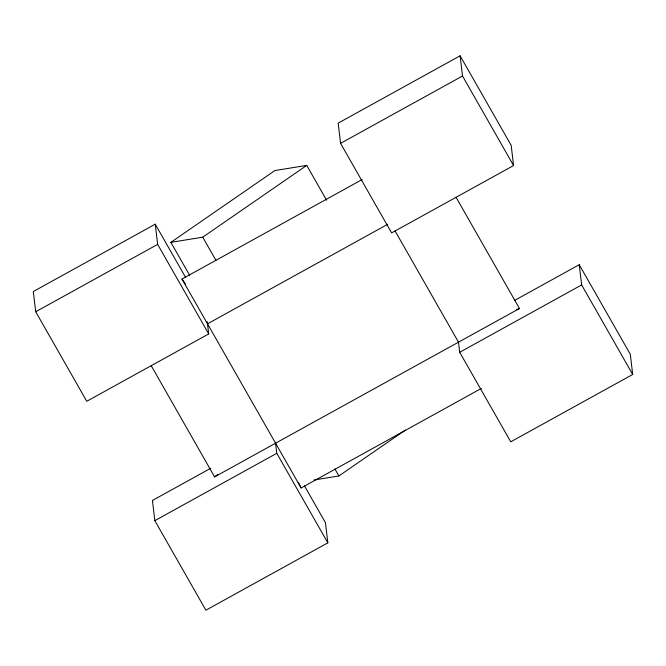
<?xml version="1.0" encoding="UTF-8"?>
<svg xmlns="http://www.w3.org/2000/svg" width="666" height="666" viewBox="0 0 666 666"><rect width="100%" height="100%" fill="white"/><g stroke="black" fill="none" stroke-linecap="round" stroke-linejoin="round"><path stroke-width="1" d="M151.14 365.576L214.602 476.881L217.924 474.45M189.668 275.324L170.871 242.357L274.875 170.563L306.751 165.384L326.565 200.133M170.871 242.357L202.747 237.188L306.751 165.384M313.994 479.995L338.894 475.957L405.386 430.053M185.364 277.006L155.245 224.184L33.3 291.533L35.706 311.746L86.763 401.282L208.708 333.924L207.268 321.803M460.106 55.794L338.161 123.152L340.567 143.356L391.625 232.9L513.569 165.543L511.163 145.338L460.106 55.794L462.52 76.007L513.569 165.543M35.706 311.746L157.651 244.389L155.245 224.184M340.567 143.356L462.52 76.007M481.293 388.453L301.107 487.978L181.976 279.054L362.162 179.529M207.501 323.826L387.695 224.3M210.672 468.29L152.431 500.457L154.837 520.662L205.894 610.206L327.839 542.848L325.433 522.644L304.495 485.93M514.627 300.408L579.237 264.718L630.294 354.254L632.7 374.467L510.755 441.816L459.698 352.281L458.499 342.174L395.03 230.869M214.602 476.881L519.472 308.5L456.002 197.194M154.837 520.662L276.781 453.313L275.574 443.206M459.698 352.281L581.643 284.923L579.237 264.718M516.55 309.607L519.472 308.5M181.976 279.054L185.539 284.124M581.643 284.923L632.7 374.467M202.747 237.188L215.959 260.356M334.832 468.831L338.894 475.957M157.651 244.389L208.708 333.924M276.781 453.313L327.839 542.848M298.385 482.392L301.107 487.978"/></g></svg>
